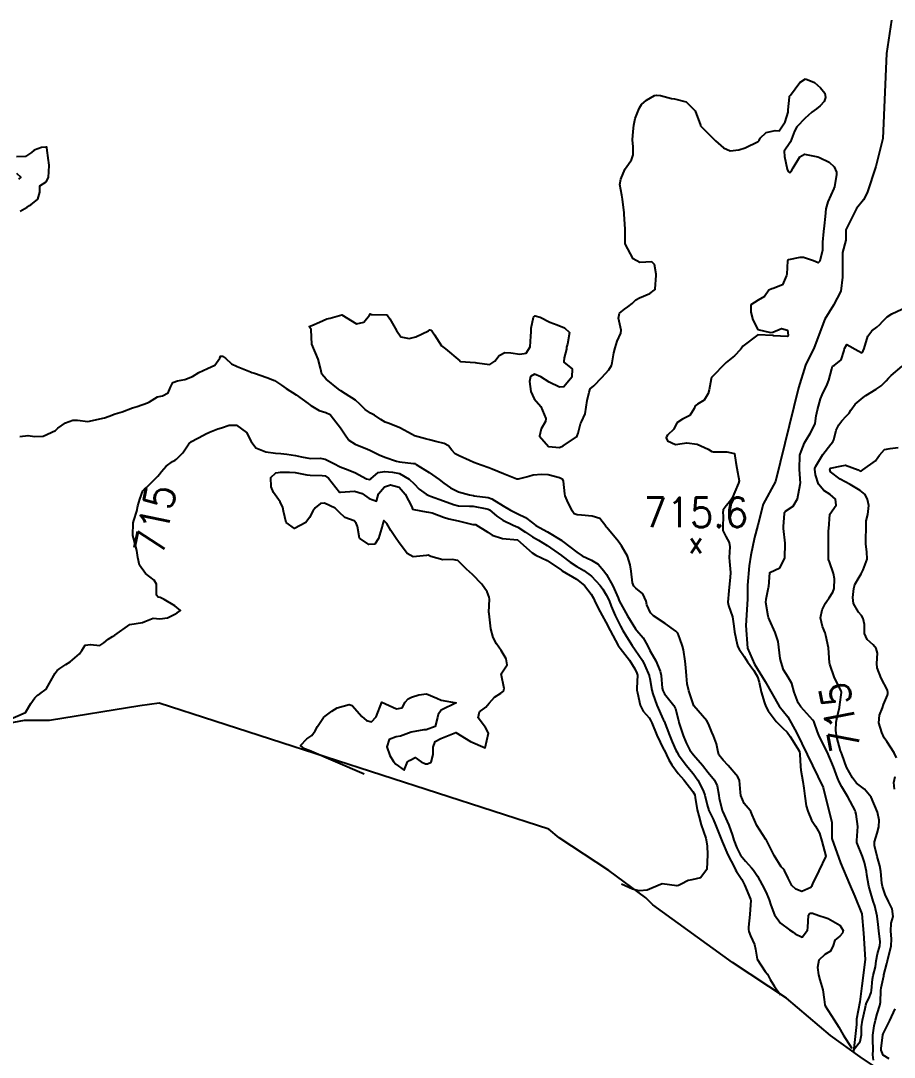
# Model space of a CAD drawing. Header units: metres. Extents: x 307586 to 320046, y 7427249 to 7434250.
# Drawn here: x 310459.8 to 310577.3, y 7432394.5 to 7432533.9 of the extents above; entities that cross this region are included whole.
import ezdxf
from ezdxf.enums import TextEntityAlignment as Align

# ---------------------------------------------------------------- set-up
doc = ezdxf.new("R2010")
doc.units = ezdxf.units.M
doc.header["$MEASUREMENT"] = 0
for name, color, linetype in [('Area', 45, 'Continuous'), ('Cotas', 45, 'Continuous'), ('Curvas de Nivel 1m', 11, 'Continuous'), ('Curvas de Nivel 5m', 15, 'Continuous'), ('Hidrografia', 140, 'Continuous'), ('Pontos Cotados', 45, 'Continuous')]:
    doc.layers.add(name, color=color, linetype=linetype)
doc.styles.add('Style-STANDARD', font='STANDARD.shx')

# ---------------------------------------------------------------- blocks, each defined once
blk = doc.blocks.new('ELVTXT_91')
at = {"layer": 'Pontos Cotados', "linetype": 'Continuous', "style": 'Style-STANDARD'}
for s, height, p in [('715.6', 4, (0, 4)), ('x', 3, (0, 0))]:
    blk.add_text(s, height=height, dxfattribs=at).set_placement(p, align=Align.MIDDLE_CENTER)

msp = doc.modelspace()

# ---------------------------------------------------------------- linework, layer by layer
at = {"layer": 'Area'}
msp.add_polyline3d([(310575.24, 7432392.84, 726.98), (310572.77, 7432394.53, 717.31), (310568.77, 7432397.38, 713.59), (310562.83, 7432402.39, 715.36), (310555.59, 7432407.18, 714.89), (310544.88, 7432414.98, 715.98), (310543.92, 7432415.88, 716.07), (310538.94, 7432419.59, 716.23), (310532.25, 7432423.99, 716.26), (310530.86, 7432425.14, 716.3), (310478.45, 7432442.07, 715.71), (310475.86, 7432441.72, 715.36), (310463.71, 7432439.77, 715.03), (310460.27, 7432439.74, 714.89), (310448.03, 7432437.46, 714.55)], dxfattribs=at)
at = {"layer": 'Curvas de Nivel 1m', "elevation": 714, "flags": 128}
msp.add_lwpolyline([(310565.41, 7432526.05), (310566.61, 7432525.56), (310567.4, 7432524.84), (310568, 7432524.15), (310568.09, 7432523.54), (310567.9, 7432523.02), (310567.37, 7432522.44), (310566.88, 7432522.04), (310566.24, 7432521.56), (310565.76, 7432521.15), (310565.34, 7432520.75), (310564.24, 7432519.59), (310563.91, 7432519.01), (310563.4, 7432517.6), (310563.3, 7432517.46), (310562.55, 7432516.34), (310562.58, 7432515.61), (310562.94, 7432513.93), (310563.05, 7432513.6), (310563.26, 7432513.47), (310563.37, 7432513.49), (310563.47, 7432513.6), (310563.75, 7432514.07), (310564.64, 7432515.58), (310565.29, 7432515.93), (310567.05, 7432515.55), (310567.28, 7432515.46), (310568.6, 7432514.85), (310569.27, 7432514.23), (310569.58, 7432513.52), (310569.58, 7432513.2), (310569.31, 7432511.52), (310569.29, 7432511.46), (310569.23, 7432511.33), (310568.42, 7432509.53), (310568.15, 7432508.59), (310568.05, 7432507.54), (310567.91, 7432506.28), (310567.81, 7432505.54), (310567.71, 7432504.1), (310567.71, 7432503.54), (310567.68, 7432503), (310567.31, 7432501.55), (310567.11, 7432501.31), (310566.49, 7432501.56), (310565.12, 7432502.05), (310564.65, 7432502.05), (310563.11, 7432501.72), (310563.03, 7432501.69), (310562.99, 7432501.6), (310562.89, 7432499.81), (310562.87, 7432499.6), (310562.33, 7432498.35), (310561.07, 7432497.85), (310560.87, 7432497.82), (310560.49, 7432497.63), (310559.9, 7432496.79), (310559.05, 7432496.31), (310558.04, 7432495.65), (310558.04, 7432494.66), (310558.32, 7432493.65), (310559, 7432492.35), (310560.7, 7432491.92), (310561, 7432492), (310562.16, 7432492.46), (310563, 7432492.24), (310563.09, 7432491.6), (310562.99, 7432491.42), (310561.1, 7432491.51), (310560.99, 7432491.53), (310558.99, 7432491.64), (310556.98, 7432490.1), (310556.79, 7432489.85), (310556.68, 7432489.67), (310555.85, 7432488.79), (310554.95, 7432488.1), (310554.72, 7432487.92), (310554.52, 7432487.7), (310552.93, 7432486.07), (310552.77, 7432485.88), (310552.72, 7432485.72), (310552.43, 7432484.21), (310552.29, 7432483.73), (310551.77, 7432482.85), (310550.88, 7432482.31), (310550.56, 7432482.06), (310550.41, 7432481.74), (310549.84, 7432480.77), (310548.86, 7432480.3), (310548.08, 7432479.77), (310547.7, 7432478.92), (310546.83, 7432478.12), (310546.69, 7432477.93), (310546.67, 7432477.79), (310546.82, 7432477.37), (310547.93, 7432476.89), (310548.82, 7432477.01), (310549.45, 7432477.12), (310550.81, 7432476.94), (310552.3, 7432476.24), (310552.81, 7432475.94), (310552.99, 7432475.9), (310554.8, 7432475.89), (310555.83, 7432475.68), (310556.02, 7432474.45), (310556.17, 7432473.68), (310556.46, 7432471.97), (310556.41, 7432471.67), (310555.89, 7432470.53), (310555.53, 7432469.68), (310555.22, 7432469.19), (310554.72, 7432468.63), (310554.31, 7432468.09), (310554.27, 7432467.7), (310554.32, 7432467.32), (310554.26, 7432465.7), (310554.29, 7432465.31), (310554.67, 7432464.5), (310555.12, 7432463.69), (310555.24, 7432463.1), (310555.14, 7432461.68), (310555.17, 7432461.15), (310555.33, 7432459.68), (310555.29, 7432458.99), (310555.12, 7432457.68), (310555.07, 7432457.19), (310554.94, 7432455.69), (310555.04, 7432455.2), (310555.57, 7432453.68), (310555.77, 7432452.43), (310555.85, 7432451.68), (310556.19, 7432449.98), (310556.3, 7432449.67), (310556.49, 7432449.34), (310557.16, 7432448.35), (310557.6, 7432447.65), (310557.96, 7432447.14), (310558.46, 7432446.49), (310558.96, 7432445.63), (310559.18, 7432444.89), (310559.45, 7432443.63), (310559.88, 7432442.15), (310560.08, 7432441.62), (310560.39, 7432441.07), (310561.45, 7432439.61), (310562.36, 7432438.71), (310562.94, 7432438.17), (310563.34, 7432437.59), (310564.33, 7432436.03), (310564.59, 7432435.57), (310564.65, 7432435.23), (310564.71, 7432433.57), (310564.79, 7432433.07), (310565.06, 7432431.56), (310565.17, 7432430.65), (310565.33, 7432429.56), (310565.51, 7432428.28), (310565.7, 7432427.56), (310566.22, 7432426.36), (310566.73, 7432425.54), (310567.27, 7432424.61), (310567.62, 7432423.53), (310568.15, 7432421.52), (310567.2, 7432419.53), (310566.36, 7432417.79), (310566.27, 7432417.55), (310566.23, 7432417.43), (310566.11, 7432417.27), (310564.92, 7432416.75), (310564.11, 7432417.06), (310563.55, 7432417.58), (310563.06, 7432418.53), (310562.56, 7432419.59), (310562.37, 7432419.83), (310562.14, 7432420.09), (310561.17, 7432421.61), (310560.18, 7432423.57), (310560.15, 7432423.62), (310560.06, 7432423.74), (310558.85, 7432425.63), (310558.22, 7432427.06), (310558.07, 7432427.49), (310557.96, 7432427.64), (310557.17, 7432428.59), (310556.72, 7432429.66), (310556.67, 7432430.08), (310556.53, 7432431.67), (310556.28, 7432432.18), (310555, 7432433.68), (310554.31, 7432434.4), (310553.73, 7432435.12), (310553.61, 7432435.7), (310553.42, 7432436.62), (310553.01, 7432437.71), (310552.82, 7432438.18), (310552.37, 7432439.29), (310552.12, 7432439.72), (310550.39, 7432441.74), (310549.69, 7432443.75), (310549.49, 7432444.69), (310549.39, 7432445.75), (310549.31, 7432446.9), (310549.23, 7432447.75), (310548.99, 7432449.25), (310548.86, 7432449.76), (310548.5, 7432450.79), (310548.22, 7432451.48), (310547.97, 7432451.77), (310546.53, 7432452.81), (310544.97, 7432453.81), (310544.55, 7432454.24), (310544.07, 7432455.33), (310543.97, 7432455.82), (310543.52, 7432456.78), (310542.58, 7432457.56), (310542.29, 7432457.84), (310542.15, 7432458.28), (310541.93, 7432459.85), (310541.8, 7432460.67), (310541.46, 7432461.85), (310540.65, 7432463.26), (310540.19, 7432463.86), (310538.68, 7432465.7), (310538.59, 7432465.79), (310538.54, 7432465.88), (310537.72, 7432466.92), (310536.7, 7432467.23), (310535.27, 7432467.35), (310534.7, 7432467.4), (310534.29, 7432467.53), (310533.99, 7432467.94), (310533.33, 7432469.35), (310533.07, 7432469.95), (310533.02, 7432470.24), (310532.85, 7432471.96), (310532.76, 7432472.18), (310532.32, 7432472.4), (310530.77, 7432472.81), (310529.9, 7432472.86), (310528.76, 7432472.74), (310528.2, 7432472.57), (310526.76, 7432472.21), (310526.56, 7432472.23), (310524.77, 7432472.94), (310523.27, 7432473.58), (310522.78, 7432473.76), (310521.78, 7432474.09), (310520.79, 7432474.46), (310520.19, 7432474.71), (310518.8, 7432475.34), (310518.29, 7432475.62), (310517.81, 7432476.13), (310517.38, 7432476.71), (310516.81, 7432477), (310515.68, 7432477.3), (310514.82, 7432477.52), (310514.27, 7432477.64), (310512.82, 7432478.04), (310512.49, 7432478.2), (310510.84, 7432479.12), (310509.38, 7432479.7), (310508.85, 7432479.9), (310508.28, 7432480.25), (310507.42, 7432480.83), (310506.86, 7432481.11), (310506.16, 7432481.57), (310505.43, 7432482.28), (310504.88, 7432482.82), (310503.5, 7432483.71), (310502.9, 7432484.08), (310502.59, 7432484.32), (310500.92, 7432485.68), (310500.31, 7432486.35), (310500.14, 7432487.14), (310499.85, 7432488.35), (310498.97, 7432490.36), (310498.91, 7432492.28), (310498.88, 7432492.36), (310498.63, 7432492.73), (310499, 7432492.87), (310500.01, 7432493.35), (310501.01, 7432493.79), (310501.47, 7432493.88), (310503.02, 7432494.32), (310505.01, 7432493.11), (310505.97, 7432493.32), (310506.73, 7432494.27), (310506.84, 7432494.46), (310507.02, 7432494.37), (310507.1, 7432494.35), (310509.02, 7432494.31), (310509.16, 7432494.24), (310509.48, 7432493.77), (310510.36, 7432492.23), (310510.98, 7432491.35), (310512.06, 7432491.13), (310512.98, 7432491.36), (310514.67, 7432492.17), (310514.88, 7432492.28), (310514.99, 7432492.27), (310515.15, 7432492.17), (310515.51, 7432491.65), (310516.45, 7432490.16), (310516.97, 7432489.74), (310518.89, 7432488.12), (310518.91, 7432488.09), (310518.94, 7432488.08), (310519, 7432488.06), (310520.94, 7432487.9), (310521.19, 7432487.85), (310522.94, 7432487.64), (310523.62, 7432488.07), (310524.19, 7432488.83), (310524.96, 7432489.24), (310525.78, 7432489.22), (310526.96, 7432489.03), (310527.81, 7432489.16), (310528.35, 7432490.01), (310528.45, 7432491.47), (310528.48, 7432492.01), (310528.5, 7432492.51), (310528.8, 7432494), (310529.02, 7432494.2), (310529.7, 7432493.99), (310531.01, 7432493.34), (310532.01, 7432492.97), (310533, 7432492.57), (310533.63, 7432491.95), (310533.4, 7432490.38), (310533.27, 7432489.96), (310533.23, 7432489.7), (310532.95, 7432488.52), (310532.87, 7432488.04), (310532.89, 7432487.96), (310532.94, 7432487.91), (310534.03, 7432487.04), (310533.96, 7432485.94), (310532.91, 7432484.64), (310532.29, 7432484.59), (310530.92, 7432485.27), (310529.79, 7432485.99), (310528.93, 7432486.35), (310528.42, 7432486.01), (310528.28, 7432485.37), (310528.43, 7432484.01), (310528.89, 7432483.03), (310529.78, 7432481.99), (310530.48, 7432480.36), (310530.42, 7432479.98), (310529.83, 7432478.99), (310529.62, 7432477.99), (310530.81, 7432476.62), (310532.31, 7432476.47), (310532.81, 7432476.7), (310534.58, 7432477.93), (310534.7, 7432478.05), (310534.83, 7432478.4), (310535.14, 7432479.64), (310535.26, 7432479.93), (310535.78, 7432481.01), (310535.9, 7432481.92), (310536.02, 7432482.78), (310536.31, 7432483.92), (310536.44, 7432484.38), (310536.91, 7432484.79), (310538.02, 7432485.89), (310538.93, 7432486.93), (310539.31, 7432487.5), (310539.4, 7432487.88), (310539.62, 7432489.22), (310539.78, 7432489.87), (310540.07, 7432490.78), (310540.57, 7432491.86), (310540.62, 7432492.24), (310540.24, 7432493.87), (310540.38, 7432494.52), (310541.04, 7432495.09), (310541.51, 7432495.39), (310542.09, 7432495.85), (310542.57, 7432496.32), (310543.05, 7432496.59), (310544.44, 7432497.2), (310545.06, 7432497.63), (310545.16, 7432497.71), (310545.19, 7432497.81), (310545.31, 7432499.59), (310545.3, 7432499.81), (310545.11, 7432501.09), (310544.74, 7432501.44), (310543.11, 7432501.36), (310542.21, 7432501.85), (310541.14, 7432503.86), (310541.16, 7432505.86), (310541.02, 7432507.86), (310541, 7432508.04), (310540.8, 7432509.86), (310540.68, 7432510.4), (310540.44, 7432511.87), (310540.54, 7432512.57), (310541.09, 7432513.86), (310541.15, 7432513.97), (310541.27, 7432514.12), (310541.98, 7432515.15), (310542.24, 7432515.85), (310542.22, 7432516.92), (310542.15, 7432517.85), (310542.21, 7432518.96), (310542.29, 7432519.85), (310542.48, 7432520.71), (310542.93, 7432521.84), (310543.06, 7432522.14), (310543.36, 7432522.63), (310544, 7432523.2), (310545.1, 7432523.81), (310545.38, 7432523.88), (310545.88, 7432523.81), (310547.38, 7432523.4), (310547.8, 7432523.36), (310549.37, 7432522.99), (310550.58, 7432521.75), (310551.26, 7432519.82), (310551.29, 7432519.74), (310551.33, 7432519.68), (310553.3, 7432517.72), (310554.38, 7432516.79), (310555.29, 7432516.39), (310556.45, 7432516.52), (310557.29, 7432516.78), (310559.02, 7432517.64), (310559.17, 7432517.78), (310559.31, 7432518.06), (310560.13, 7432518.83), (310561.33, 7432519.11), (310561.87, 7432519.07), (310562.24, 7432519.61), (310562.68, 7432520.27), (310563.06, 7432521.6), (310563.08, 7432521.88), (310563.24, 7432523.6), (310563.27, 7432523.72), (310563.39, 7432523.88), (310564.66, 7432525.58)], close=True, dxfattribs=at)
at = {"layer": 'Curvas de Nivel 1m', "flags": 128}
for points, elevation in [([(310459.76, 7432508.25), (310460.7, 7432508.82), (310461, 7432509.01), (310461.19, 7432509.12), (310462.13, 7432509.88), (310462.37, 7432510.81), (310462.37, 7432511.66), (310463.23, 7432512.21), (310463.54, 7432512.8), (310463.65, 7432514.4), (310463.6, 7432514.79), (310463.54, 7432515.07), (310463.34, 7432516.8), (310463.33, 7432516.85), (310463.28, 7432516.88), (310463.2, 7432516.88), (310462.61, 7432516.81), (310461.61, 7432516.48), (310461.28, 7432516.17), (310460.47, 7432515.63), (310459.27, 7432515.58)], 713), ([(310459.24, 7432513.37), (310459.84, 7432512.83), (310459.52, 7432512.55)], 713), ([(310571.91, 7432395.43), (310571.9, 7432395.45), (310571.91, 7432395.48), (310572.75, 7432396.58), (310572.92, 7432397.46), (310572.96, 7432398.54), (310573.08, 7432399.46), (310573.45, 7432401), (310573.53, 7432401.46), (310573.6, 7432401.77), (310573.93, 7432402.38), (310574.23, 7432403.16), (310574.27, 7432403.45), (310574.42, 7432404.98), (310574.51, 7432405.44), (310574.8, 7432406.62), (310574.93, 7432407.44), (310575.07, 7432408.38), (310575.41, 7432409.44), (310575.47, 7432409.98), (310575.27, 7432411.44), (310575.19, 7432412.3), (310575.05, 7432413.44), (310574.71, 7432414.81), (310574.52, 7432415.45), (310574.1, 7432416.82), (310573.93, 7432417.45), (310573.66, 7432418.99), (310573.59, 7432419.46), (310573.33, 7432420.65), (310573.08, 7432421.47), (310572.33, 7432423.33), (310572.3, 7432423.48), (310572.3, 7432423.6), (310572.45, 7432425.48), (310572.23, 7432427.15), (310572.15, 7432427.48), (310572.08, 7432427.63), (310571.09, 7432429.49), (310570.27, 7432430.81), (310569.92, 7432431.5), (310569.73, 7432432.06), (310569.19, 7432433.51), (310568.32, 7432435.52), (310567.3, 7432437.54), (310567.04, 7432438.22), (310566.55, 7432439.55), (310566.49, 7432439.66), (310566.38, 7432439.79), (310564.78, 7432441.57), (310564.4, 7432442.13), (310563.89, 7432443.58), (310563.58, 7432444.73), (310563.06, 7432445.59), (310562.46, 7432446.55), (310562.11, 7432447.6), (310562, 7432448.09), (310561.83, 7432449.61), (310561.73, 7432450.38), (310561.34, 7432451.61), (310560.54, 7432453.29), (310560.41, 7432453.62), (310560.37, 7432453.8), (310560.08, 7432455.62), (310560.1, 7432456.09), (310560.43, 7432457.62), (310560.45, 7432457.76), (310560.59, 7432459.62), (310560.6, 7432459.64), (310560.61, 7432459.65), (310561.93, 7432460.3), (310562.63, 7432461.6), (310562.66, 7432463.6), (310562.46, 7432465.6), (310562.46, 7432465.83), (310562.56, 7432467.6), (310562.59, 7432467.72), (310562.71, 7432467.93), (310563.75, 7432468.56), (310564.32, 7432469.58), (310564.68, 7432471.5), (310564.7, 7432471.57), (310564.71, 7432471.61), (310564.58, 7432473.57), (310564.65, 7432475.42), (310564.68, 7432475.57), (310564.81, 7432475.92), (310565.29, 7432477.09), (310565.55, 7432477.56), (310566.03, 7432478.36), (310566.64, 7432479.55), (310566.69, 7432479.71), (310566.86, 7432480.74), (310567.03, 7432481.55), (310567.43, 7432483), (310567.63, 7432483.54), (310568.32, 7432484.93), (310568.55, 7432485.53), (310568.94, 7432487.06), (310569.05, 7432487.41), (310569.24, 7432487.52), (310570.21, 7432488.25), (310570.6, 7432489.5), (310570.67, 7432489.81), (310570.98, 7432490.31), (310572.47, 7432489.49), (310572.97, 7432489.2), (310573.11, 7432489.34), (310573.18, 7432489.48), (310573.28, 7432489.78), (310573.79, 7432491.47), (310574.31, 7432492.16), (310575.01, 7432492.67), (310575.42, 7432493.04), (310575.75, 7432493.44), (310576.4, 7432494.06), (310577.03, 7432494.45), (310579.04, 7432495.4)], 714), ([(310459.7, 7432477.94), (310460.82, 7432478.09), (310461.67, 7432477.95), (310462.82, 7432478.01), (310464.48, 7432478.78), (310464.67, 7432478.93), (310464.83, 7432479.06), (310465.83, 7432479.77), (310466.84, 7432480.17), (310467.44, 7432480.14), (310468.84, 7432479.98), (310469.46, 7432480.1), (310470.85, 7432480.44), (310471.07, 7432480.48), (310471.74, 7432480.69), (310472.53, 7432481.01), (310472.86, 7432481.09), (310473.45, 7432481.26), (310474.86, 7432481.79), (310475.5, 7432482.01), (310476.87, 7432482.49), (310477.14, 7432482.63), (310478.22, 7432483.27), (310478.89, 7432483.44), (310479.66, 7432483.83), (310479.98, 7432484.59), (310480.28, 7432485.21), (310480.91, 7432485.45), (310481.88, 7432485.6), (310482.92, 7432486.03), (310483.77, 7432486.55), (310484.93, 7432487.08), (310485.92, 7432487.53), (310486.59, 7432488.51), (310486.71, 7432488.75), (310486.95, 7432488.77), (310487.35, 7432488.5), (310488.18, 7432487.74), (310488.93, 7432487.36), (310490.72, 7432486.66), (310490.92, 7432486.58), (310491.25, 7432486.46), (310492.92, 7432485.9), (310493.98, 7432485.49), (310494.91, 7432484.86), (310495.52, 7432484.4), (310496.89, 7432483.55), (310498.49, 7432482.37), (310498.73, 7432482.22), (310498.87, 7432482.14), (310499.96, 7432481.45), (310500.86, 7432481.17), (310501.43, 7432480.91), (310501.91, 7432480.33), (310502.83, 7432479.11), (310503.37, 7432478.31), (310503.97, 7432477.46), (310504.81, 7432476.93), (310506.47, 7432476.27), (310506.8, 7432476.11), (310508.04, 7432475.5), (310508.79, 7432475.19), (310510.38, 7432474.63), (310510.79, 7432474.53), (310512.65, 7432474.33), (310512.78, 7432474.33), (310512.88, 7432474.3), (310513.03, 7432474.2), (310514.77, 7432473.11), (310516.13, 7432472.16), (310516.75, 7432471.66), (310517.64, 7432471.03), (310518.74, 7432470.52), (310520.18, 7432470.11), (310520.73, 7432470), (310520.84, 7432469.99), (310522.73, 7432469.77), (310523.22, 7432469.58), (310524.71, 7432468.64), (310525.7, 7432468.04), (310526.7, 7432467.55), (310527.72, 7432467.04), (310528.69, 7432466.32), (310529.14, 7432466), (310530.67, 7432465.11), (310532.63, 7432463.96), (310532.66, 7432463.94), (310532.77, 7432463.85), (310534.64, 7432462.39), (310535.37, 7432461.92), (310536.63, 7432461.32), (310537.5, 7432460.77), (310538.25, 7432459.89), (310538.61, 7432459.37), (310539.5, 7432457.87), (310540.2, 7432456.23), (310540.35, 7432455.86), (310540.56, 7432455.43), (310541.44, 7432453.85), (310542.52, 7432452.08), (310542.71, 7432451.84), (310543.55, 7432450.87), (310544.14, 7432449.82), (310544.48, 7432449.19), (310545.27, 7432447.8), (310545.85, 7432446.39), (310545.99, 7432445.79), (310546.13, 7432444.09), (310546.19, 7432443.79), (310546.42, 7432443.32), (310547.67, 7432441.77), (310547.93, 7432441.31), (310548.3, 7432439.76), (310548.37, 7432439.48), (310548.94, 7432437.75), (310549.33, 7432436.75), (310549.86, 7432435.74), (310550.32, 7432435.14), (310551.55, 7432433.73), (310552.29, 7432432.78), (310553.14, 7432431.71), (310553.53, 7432430.97), (310553.74, 7432429.7), (310553.8, 7432429.25), (310554.17, 7432427.69), (310554.18, 7432427.64), (310554.23, 7432427.55), (310555.1, 7432425.68), (310555.57, 7432424.3), (310555.77, 7432423.67), (310556.17, 7432422.63), (310556.68, 7432421.66), (310557.32, 7432420.83), (310558.14, 7432419.95), (310558.41, 7432419.64), (310558.93, 7432418.83), (310559.59, 7432417.63), (310560.1, 7432416.6), (310560.53, 7432415.62), (310560.76, 7432414.93), (310561.22, 7432413.61), (310562.05, 7432412.49), (310563.24, 7432411.58), (310563.73, 7432411.27), (310564.03, 7432411.07), (310564.95, 7432410.63), (310565.66, 7432411.55), (310565.7, 7432411.89), (310565.82, 7432413.55), (310565.9, 7432413.72), (310566.07, 7432413.85), (310566.34, 7432413.82), (310567.19, 7432413.53), (310568.06, 7432413.25), (310568.47, 7432413.1), (310570.04, 7432412.21), (310570.45, 7432411.5), (310570.38, 7432411.14), (310570.03, 7432410.75), (310569.34, 7432410.19), (310569.13, 7432409.51), (310568.78, 7432408.74), (310568, 7432408.26), (310567.2, 7432407.53), (310567, 7432406.51), (310567.16, 7432405.53), (310567.32, 7432404.89), (310567.72, 7432403.52), (310567.92, 7432402.21), (310567.99, 7432401.52), (310568.04, 7432401.39), (310569.26, 7432399.51), (310569.88, 7432398.5), (310570.48, 7432397.49), (310571.61, 7432395.72), (310571.65, 7432395.63)], 714), ([(310577.65, 7432434.75), (310577.32, 7432435.42), (310576.35, 7432436.91), (310576, 7432437.43), (310575.66, 7432438.14), (310575.27, 7432439.44), (310575.37, 7432440.45), (310575.76, 7432441.44), (310575.92, 7432441.91), (310576.42, 7432443.17), (310576.47, 7432443.38), (310576.48, 7432443.43), (310576.49, 7432443.5), (310576.43, 7432443.81), (310575.6, 7432445.44), (310575.06, 7432446.85), (310575, 7432447.44), (310575.1, 7432448.83), (310574.92, 7432449.45), (310574.5, 7432449.92), (310573.68, 7432450.63), (310573.35, 7432451.47), (310573.32, 7432452.68), (310573.18, 7432453.47), (310572.96, 7432453.88), (310572.55, 7432454.33), (310571.86, 7432455.49), (310571.76, 7432456.3), (310571.89, 7432457.49), (310572.02, 7432458.06), (310572.61, 7432459.01), (310572.91, 7432459.48), (310573.17, 7432460.02), (310573.68, 7432461.46), (310573.67, 7432462.44), (310573.51, 7432463.47), (310573.52, 7432464.32), (310573.55, 7432465.47), (310573.57, 7432466.6), (310573.79, 7432467.46), (310573.92, 7432468.65), (310573.73, 7432469.47), (310573.41, 7432470.14), (310572.74, 7432470.69), (310571.4, 7432471.49), (310570.76, 7432471.85), (310570.05, 7432472.22), (310568.78, 7432473.19), (310568.68, 7432473.52), (310568.78, 7432473.7), (310570.27, 7432474.02), (310570.79, 7432474.11), (310572.48, 7432473.48), (310572.78, 7432473.31), (310572.92, 7432473.34), (310573.1, 7432473.48), (310574.8, 7432474.69), (310575.14, 7432475.11), (310575.34, 7432475.44), (310576.04, 7432476.21), (310576.81, 7432476.33), (310577.87, 7432476.47)], 716), ([(310506.03, 7432432.53), (310498.62, 7432435.7), (310498, 7432435.95), (310497.46, 7432436.37), (310498.33, 7432437.3), (310498.97, 7432437.72), (310499.43, 7432438.35), (310499.76, 7432438.94), (310500.37, 7432439.9), (310500.56, 7432440.15), (310500.79, 7432440.34), (310501.68, 7432441.02), (310502.38, 7432441.46), (310504.01, 7432441.92), (310504.39, 7432441.75), (310505.69, 7432440.28), (310506.36, 7432439.73), (310507.03, 7432439.59), (310507.65, 7432440.25), (310508.39, 7432442.24), (310510.38, 7432441.33), (310511.15, 7432441.45), (310511.55, 7432442.21), (310511.93, 7432442.68), (310512.4, 7432442.9), (310513.37, 7432443.22), (310514.41, 7432443.32), (310515.79, 7432442.77), (310516.4, 7432442.49), (310518.39, 7432442.12), (310516.38, 7432441.12), (310515.99, 7432440.54), (310515.91, 7432440.15), (310515.57, 7432438.94), (310514.35, 7432438.5), (310514.04, 7432438.48), (310512.34, 7432438.2), (310510.9, 7432437.66), (310510.34, 7432437.55), (310509.37, 7432437.19), (310509.09, 7432436.23), (310509.49, 7432435.05), (310509.98, 7432434.22), (310510.3, 7432433.87), (310511.43, 7432433.07), (310511.87, 7432434.2), (310512.12, 7432434.39), (310512.31, 7432434.48), (310512.89, 7432434.77), (310513.69, 7432434.18), (310514.3, 7432433.92), (310514.55, 7432433.91), (310515.02, 7432434.16), (310515.31, 7432435.16), (310515.32, 7432436.16), (310515.58, 7432436.91), (310516.33, 7432437.31), (310518.34, 7432438.12), (310520.33, 7432436.93), (310522.32, 7432436.08), (310522.74, 7432438.07), (310522.35, 7432438.83), (310521.35, 7432440.09), (310521.55, 7432440.92), (310522.39, 7432441.53), (310522.86, 7432442.07), (310523.57, 7432442.9), (310524.41, 7432443.45), (310524.75, 7432443.71), (310524.84, 7432444.05), (310524.44, 7432446.05), (310525.27, 7432447.22), (310525.12, 7432448.04), (310524.48, 7432449.16), (310523.84, 7432450.06), (310523.36, 7432450.93), (310523.07, 7432452.07), (310522.9, 7432453.71), (310522.83, 7432454.08), (310522.8, 7432454.33), (310522.88, 7432456.08), (310522.84, 7432456.35), (310522.57, 7432457.08), (310521.87, 7432458.09), (310520.6, 7432459.39), (310519.81, 7432460.11), (310518.62, 7432461.29), (310517.88, 7432461.39), (310516.62, 7432461.35), (310514.98, 7432461.82), (310514.63, 7432461.98), (310514.42, 7432461.96), (310512.63, 7432461.76), (310511.79, 7432462.21), (310510.66, 7432463.78), (310510.35, 7432464.22), (310509.6, 7432465.3), (310509.07, 7432466.24), (310508.69, 7432466.67), (310508.53, 7432466.24), (310508.48, 7432466.04), (310507.96, 7432464.25), (310507.45, 7432463.46), (310506.65, 7432463.44), (310505.42, 7432464.28), (310505.11, 7432465.85), (310504.96, 7432466.29), (310504.69, 7432466.59), (310503.43, 7432467.05), (310502.7, 7432467.71), (310502.11, 7432468.33), (310500.71, 7432469), (310500.14, 7432468.92), (310499.43, 7432468.35), (310499.13, 7432467.92), (310498.69, 7432467.06), (310498.2, 7432466.37), (310496.67, 7432465.57), (310495.54, 7432466.4), (310495.18, 7432467.92), (310495.09, 7432468.41), (310494.71, 7432469.17), (310493.85, 7432470.42), (310493.5, 7432471.19), (310493.49, 7432472.43), (310494.13, 7432473.06), (310494.76, 7432473.17), (310495.99, 7432473.17), (310496.76, 7432473.11), (310498.32, 7432472.81), (310498.76, 7432472.75), (310500.39, 7432472.72), (310500.76, 7432472.65), (310501.22, 7432472.34), (310502.73, 7432470.48), (310502.86, 7432470.45), (310504.74, 7432470.6), (310505.76, 7432470.28), (310506.72, 7432469.61), (310507.7, 7432469.27), (310507.95, 7432470.25), (310508.74, 7432471.19), (310509.55, 7432471.43), (310510.74, 7432471.12), (310511.55, 7432470.21), (310512.43, 7432468.48), (310512.55, 7432468.2), (310512.7, 7432468.13), (310514.36, 7432467.84), (310514.7, 7432467.79), (310515.19, 7432467.67), (310516.69, 7432467.09), (310517.42, 7432466.87), (310518.69, 7432466.6), (310520.65, 7432466.13), (310520.68, 7432466.13), (310520.99, 7432466.1), (310522.67, 7432465.1), (310523.26, 7432464.67), (310524.66, 7432464.25), (310526.64, 7432464.06), (310526.66, 7432464.05), (310528.64, 7432462.31), (310529.14, 7432461.99), (310530.63, 7432461.27), (310532.56, 7432459.96), (310532.61, 7432459.93), (310532.67, 7432459.9), (310534.6, 7432458.76), (310535.67, 7432457.92), (310536.57, 7432456.74), (310536.87, 7432456.2), (310537.02, 7432455.9), (310537.51, 7432454.85), (310538.04, 7432453.89), (310538.53, 7432452.99), (310539.11, 7432451.87), (310539.84, 7432450.52), (310540.21, 7432449.86), (310540.49, 7432449.47), (310541.71, 7432447.85), (310542.45, 7432446.69), (310542.72, 7432446.11), (310542.78, 7432445.83), (310542.69, 7432444.1), (310542.7, 7432443.84), (310542.79, 7432443.46), (310543.15, 7432441.83), (310543.58, 7432441.02), (310544.38, 7432440.11), (310544.57, 7432439.81), (310544.72, 7432439.45), (310545.4, 7432437.8), (310546.32, 7432435.89), (310546.36, 7432435.82), (310546.37, 7432435.79), (310547, 7432434.47), (310547.41, 7432433.77), (310548.29, 7432432.63), (310549.04, 7432431.75), (310550.26, 7432430.2), (310550.5, 7432429.74), (310550.58, 7432429.4), (310550.84, 7432427.73), (310551.04, 7432426.91), (310551.38, 7432425.73), (310551.98, 7432423.93), (310552.04, 7432423.72), (310552.17, 7432422.83), (310552.24, 7432421.72), (310552.13, 7432419.72), (310551.27, 7432418.58), (310550.12, 7432418.34), (310549.61, 7432418.25), (310548.68, 7432417.75), (310548.33, 7432417.54), (310548.11, 7432417.51), (310546.11, 7432417.79), (310544.71, 7432417.2), (310544.1, 7432416.92), (310543.07, 7432416.85), (310542.65, 7432416.92), (310542.12, 7432417.07), (310540.63, 7432417.75)], 716), ([(310577.36, 7432430.51), (310577.27, 7432431.42), (310577.47, 7432432.23)], 716), ([(310576.65, 7432394.24), (310575.84, 7432394.75), (310575.59, 7432395.43), (310575.58, 7432395.7), (310575.82, 7432397.43), (310575.83, 7432397.48), (310575.87, 7432397.6), (310576.77, 7432399.42), (310577.46, 7432400.96)], 716)]:
    msp.add_lwpolyline(points, dxfattribs=dict(at, elevation=elevation))
at = {"layer": 'Curvas de Nivel 5m', "elevation": 715, "flags": 128}
for points in [[(310574.57, 7432394.07), (310574.48, 7432394.8), (310574.5, 7432395.44), (310574.45, 7432396.86), (310574.48, 7432397.44), (310574.62, 7432398.7), (310574.8, 7432399.44), (310575.06, 7432400.28), (310575.42, 7432401.43), (310575.49, 7432401.86), (310575.53, 7432403.43), (310575.57, 7432403.81), (310575.94, 7432405.43), (310575.94, 7432405.45), (310575.96, 7432405.55), (310576.36, 7432407.06), (310576.43, 7432407.42), (310576.58, 7432408.01), (310576.94, 7432409.42), (310576.98, 7432410.37), (310576.88, 7432411.42), (310576.95, 7432412.51), (310577.18, 7432413.41), (310577.08, 7432414.42), (310576.56, 7432415.42), (310576.1, 7432416.36), (310575.76, 7432417.43), (310575.69, 7432417.86), (310575.53, 7432419.44), (310575.39, 7432420.19), (310575.06, 7432421.44), (310574.7, 7432422.92), (310574.68, 7432423.44), (310575.04, 7432424.6), (310575.27, 7432425.44), (310575.33, 7432426.33), (310575.11, 7432427.44), (310574.25, 7432429.45), (310573.32, 7432430.52), (310572.27, 7432431.32), (310572.11, 7432431.48), (310571.71, 7432432.06), (310570.93, 7432433.49), (310570.32, 7432435.15), (310570.21, 7432435.5), (310570.13, 7432435.69), (310569.6, 7432437.51), (310569.48, 7432438.39), (310569.54, 7432439.51), (310569.68, 7432440.21), (310569.96, 7432441.5), (310570.02, 7432441.89), (310570.25, 7432443.5), (310570.19, 7432443.74), (310569.32, 7432445.51), (310568.66, 7432447.33), (310568.63, 7432447.52), (310568.49, 7432449.52), (310568.15, 7432451.17), (310568.03, 7432451.53), (310567.67, 7432452.39), (310567.44, 7432453.54), (310567.64, 7432454.62), (310568.09, 7432455.53), (310568.27, 7432455.82), (310568.57, 7432456.23), (310569.1, 7432457), (310569.26, 7432457.51), (310569.31, 7432458.81), (310569.19, 7432459.51), (310568.63, 7432461.08), (310568.52, 7432461.41), (310568.5, 7432461.52), (310568.49, 7432461.66), (310568.5, 7432463.52), (310568.52, 7432465.36), (310568.53, 7432465.52), (310568.7, 7432467.52), (310569.51, 7432468.73), (310569.45, 7432469.51), (310568.74, 7432470.16), (310567.89, 7432470.68), (310567.16, 7432471.54), (310566.77, 7432472.8), (310566.65, 7432473.55), (310566.66, 7432473.67), (310566.79, 7432473.95), (310567.72, 7432475.54), (310568.82, 7432476.93), (310569.08, 7432477.25), (310569.2, 7432477.52), (310569.54, 7432478.81), (310569.89, 7432479.51), (310570.3, 7432480.06), (310570.86, 7432480.68), (310571.26, 7432481.11), (310571.52, 7432481.49), (310572.08, 7432482.3), (310572.9, 7432482.98), (310573.18, 7432483.2), (310573.52, 7432483.47), (310574.91, 7432484.32), (310575.59, 7432484.77), (310576.26, 7432485.44), (310576.55, 7432485.82), (310576.93, 7432486.18), (310578.42, 7432487.41)], [(310458.1, 7432439.78), (310460.46, 7432440.82), (310461.16, 7432442.04), (310461.72, 7432442.81), (310462.06, 7432443.14), (310462.4, 7432443.36), (310463.23, 7432443.97), (310463.71, 7432444.78), (310464.44, 7432446.12), (310464.74, 7432446.47), (310465.09, 7432446.76), (310465.91, 7432447.3), (310466.45, 7432447.63), (310467.73, 7432448.73), (310468.02, 7432449.17), (310468.48, 7432449.88), (310469.2, 7432449.99), (310470.48, 7432449.86), (310471, 7432450.18), (310471.58, 7432450.69), (310472.15, 7432451.03), (310472.5, 7432451.22), (310474.51, 7432452.65), (310476.21, 7432452.94), (310476.52, 7432453.09), (310477.63, 7432453.51), (310478.53, 7432453.44), (310479.58, 7432453.54), (310480.54, 7432454.07), (310480.87, 7432454.24), (310481.32, 7432454.57), (310480.55, 7432455.16), (310479.12, 7432456.03), (310478.56, 7432456.28), (310478.3, 7432456.35), (310478.1, 7432456.61), (310478.08, 7432458.11), (310477.77, 7432458.61), (310476.6, 7432459.54), (310475.78, 7432460.64), (310475.58, 7432461.68), (310475.46, 7432462.64), (310474.97, 7432464.33), (310474.91, 7432464.65), (310474.96, 7432466.36), (310475.03, 7432466.65), (310475.44, 7432467.89), (310475.59, 7432468.64), (310475.83, 7432469.52), (310476.27, 7432470.63), (310476.48, 7432470.89), (310476.74, 7432471.11), (310478.26, 7432472.61), (310478.49, 7432472.88), (310478.76, 7432473.26), (310479.39, 7432473.98), (310480.26, 7432474.59), (310480.59, 7432474.77), (310480.79, 7432474.91), (310481.61, 7432475.76), (310482.17, 7432476.57), (310482.42, 7432476.95), (310482.81, 7432477.29), (310484.39, 7432478.11), (310484.82, 7432478.34), (310484.95, 7432478.4), (310485.21, 7432478.53), (310486.36, 7432478.98), (310486.83, 7432479.13), (310487.86, 7432479.47), (310488.84, 7432479.47), (310490.18, 7432478.47), (310490.81, 7432477.28), (310491.43, 7432476.45), (310492.8, 7432475.87), (310494.09, 7432475.71), (310494.8, 7432475.68), (310495.61, 7432475.59), (310496.79, 7432475.38), (310497.61, 7432475.2), (310498.79, 7432475.01), (310500.1, 7432475.04), (310500.79, 7432474.92), (310501.96, 7432474.33), (310502.78, 7432473.87), (310503.5, 7432473.59), (310504.76, 7432473.09), (310506.36, 7432472.27), (310506.75, 7432472.17), (310506.94, 7432472.27), (310507.91, 7432473.11), (310508.77, 7432473.23), (310509.83, 7432473.17), (310510.76, 7432472.96), (310512.09, 7432472.21), (310512.75, 7432471.58), (310513.42, 7432470.87), (310514.38, 7432470.18), (310514.73, 7432470.01), (310514.97, 7432469.93), (310516.72, 7432469.3), (310518.05, 7432468.79), (310518.71, 7432468.64), (310520.21, 7432468.6), (310520.71, 7432468.56), (310522.55, 7432468.23), (310522.7, 7432468.19), (310522.88, 7432468.08), (310523.87, 7432467.24), (310524.69, 7432466.7), (310526.08, 7432466.04), (310526.68, 7432465.74), (310527.73, 7432465.08), (310528.67, 7432464.46), (310529.46, 7432463.99), (310530.65, 7432463.27), (310532.56, 7432461.96), (310532.63, 7432461.9), (310533.74, 7432461.06), (310534.62, 7432460.48), (310535.58, 7432459.92), (310536.6, 7432459.17), (310537.79, 7432457.89), (310538.12, 7432457.43), (310538.57, 7432456.67), (310538.97, 7432455.88), (310539.27, 7432455.15), (310539.81, 7432453.87), (310540.52, 7432452.42), (310540.83, 7432451.86), (310541.3, 7432451.06), (310542.07, 7432449.84), (310542.48, 7432449.25), (310543.46, 7432447.83), (310543.8, 7432447.17), (310544.36, 7432445.81), (310544.38, 7432445.75), (310544.44, 7432445.41), (310544.75, 7432443.81), (310544.87, 7432443.35), (310545.41, 7432441.8), (310546.26, 7432439.9), (310546.32, 7432439.79), (310546.37, 7432439.67), (310547.1, 7432437.78), (310547.46, 7432436.9), (310547.96, 7432435.77), (310548.08, 7432435.52), (310548.32, 7432435.12), (310549.34, 7432433.75), (310550.29, 7432432.63), (310550.92, 7432431.73), (310551.63, 7432430.35), (310551.87, 7432429.72), (310552.24, 7432428.24), (310552.34, 7432427.82), (310552.37, 7432427.72), (310552.97, 7432426.47), (310553.3, 7432425.7), (310553.55, 7432425.05), (310554.09, 7432423.69), (310554.18, 7432423.47), (310554.96, 7432421.68), (310555.84, 7432419.97), (310556, 7432419.67), (310556.13, 7432419.44), (310556.83, 7432418.37), (310557.21, 7432417.65), (310558, 7432415.72), (310558.02, 7432415.64), (310558.03, 7432415.59), (310557.91, 7432413.64), (310557.73, 7432411.96), (310557.72, 7432411.64), (310557.77, 7432411.38), (310558.02, 7432410.77), (310558.56, 7432409.63), (310558.66, 7432408.98), (310558.91, 7432407.63), (310559.97, 7432406.01), (310560.3, 7432405.62), (310560.67, 7432404.9), (310561.22, 7432403.97), (310562.05, 7432402.84)]]:
    msp.add_lwpolyline(points, dxfattribs=at)
at = {"layer": 'Hidrografia'}
msp.add_lwpolyline([(310576.99, 7432533.94), (310576.28, 7432529.45), (310575.81, 7432518.05), (310574.86, 7432514.27), (310573.68, 7432510.73), (310573.21, 7432509.78), (310572.26, 7432508.6), (310571.55, 7432507.18), (310570.84, 7432505.77), (310570.84, 7432504.35), (310570.37, 7432502.69), (310570.37, 7432501.75), (310570.37, 7432499.39), (310570.14, 7432497.5), (310569.19, 7432495.61), (310568.01, 7432493.72), (310566.59, 7432489.94), (310565.41, 7432487.57), (310564.46, 7432484.5), (310561.37, 7432471.91), (310559.72, 7432468.84), (310559.01, 7432466.01), (310558.54, 7432464.35), (310558.06, 7432461.99), (310557.83, 7432460.57), (310557.59, 7432457.97), (310557.59, 7432456.08), (310557.36, 7432452.54), (310557.59, 7432449.47), (310558.54, 7432447.34), (310559.96, 7432444.98), (310561.85, 7432441.67), (310563.03, 7432440.25), (310564.21, 7432438.13), (310567.76, 7432430.75), (310568.95, 7432426.02), (310568.95, 7432423.9), (310570.13, 7432420.59), (310571.31, 7432417.75), (310572.02, 7432416.1), (310572.97, 7432413.74), (310573.2, 7432411.14), (310573.44, 7432407.59), (310572.97, 7432404.05), (310572.73, 7432401.92), (310572.26, 7432399.56), (310572.26, 7432398.85), (310571.93, 7432396.04), (310571.86, 7432395.18)], dxfattribs=at)

# ---------------------------------------------------------------- block references
at = {"layer": 'Pontos Cotados', "linetype": 'Continuous'}
msp.add_blockref('ELVTXT_91', (310550.66, 7432463.74, 715.58), dxfattribs=at)

# ---------------------------------------------------------------- texts
at = {"layer": 'Cotas', "style": 'Style-STANDARD'}
for rotation, p in [(78.8802, (310477.91, 7432466.77, 715)), (100.485, (310570.02, 7432440.2, 715))]:
    msp.add_text('715', height=4, rotation=rotation, dxfattribs=at).set_placement(p, align=Align.MIDDLE_CENTER)

doc.saveas('drawing.dxf')
